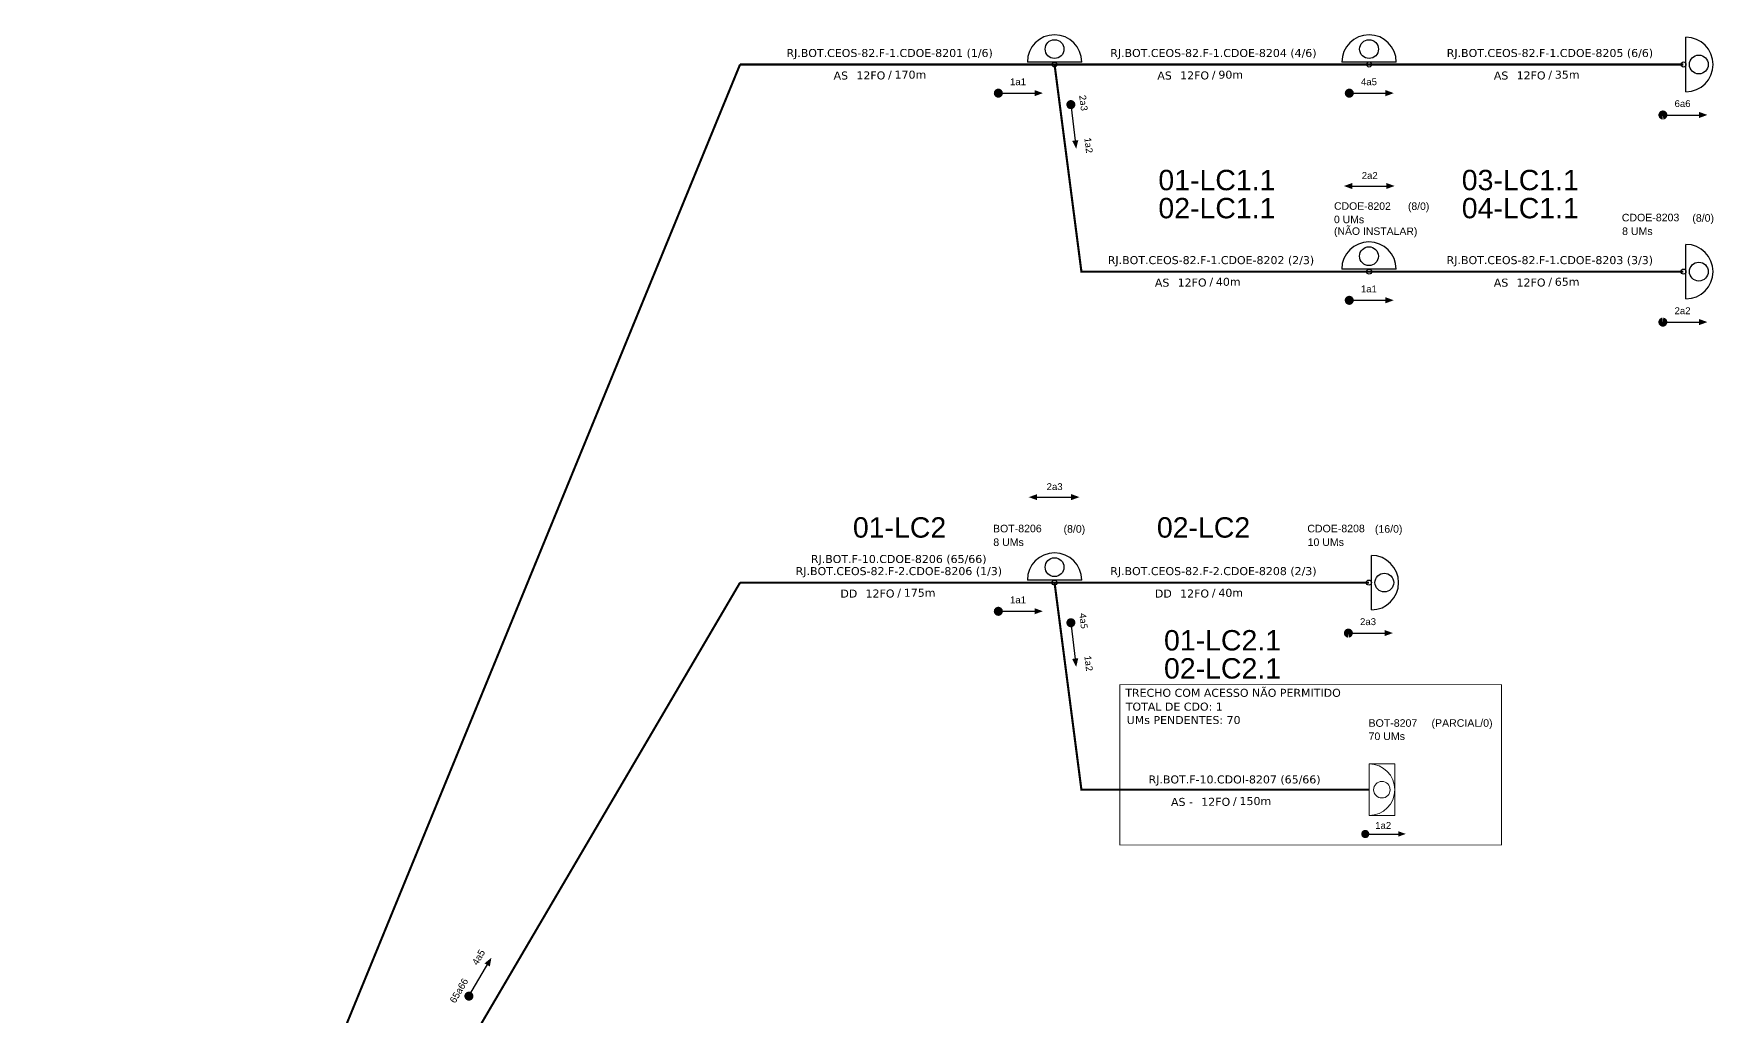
# Model space of a CAD drawing. Header units: millimetres. Extents: x -306105675 to -306105231, y 404252282 to 404253351.
# Drawn here: x -306105653.3 to -306105249.2, y 404252894.1 to 404253130.5 of the extents above; entities that cross this region are included whole.
import ezdxf
from ezdxf.enums import TextEntityAlignment as Align

# ---------------------------------------------------------------- set-up
doc = ezdxf.new("R2010")
doc.units = ezdxf.units.MM
doc.linetypes.add('ARILSUPP', pattern=[2.98, 1.42, -0.71, 0.14, -0.71])
for name, color, linetype, lineweight in [("20.0-LEGENDA DOS CDO'S", 1, 'Continuous', 0), ('20.1-CDO_INTERIOR', 1, 'Continuous', 0), ('20.2-CDO_POSTE', 1, 'Continuous', 5), ('40.1-ETIQUETAS', 1, 'Continuous', 20)]:
    doc.layers.add(name, color=color, linetype=linetype, lineweight=lineweight)
for name, color, linetype in [('CAP a instalar', 1, 'Continuous'), ('label_cabos', 7, 'Continuous'), ('LC1', 3, 'Continuous'), ('SETA', 7, 'Continuous'), ('UNIFILAR', 7, 'Continuous')]:
    doc.layers.add(name, color=color, linetype=linetype)
doc.styles.add('ARIAL', font='arial.ttf')
doc.styles.add('siredit', font='verdana.ttf')
doc.linetypes.add('FENCELINE1', pattern='A,0.25,-0.1,[133,ltypeshp.shx,S=0.1,R=0,X=-0.1,Y=0],-0.1,1', length=1.45)

# ---------------------------------------------------------------- blocks, each defined once
blk = doc.blocks.new('ETIQUETA_RS5F')
at = {"layer": '40.1-ETIQUETAS', "color": 0, "style": 'siredit'}
blk.add_text('/', height=1.5, dxfattribs=at).set_placement((1.58, -1.95), align=Align.MIDDLE_RIGHT)
for tag, p in [('ETIQUETA_R_PRIMARIA', (1.21, 4.1)), ('ETIQUETA_R_SECUNDARIA', (1.21, 2.1)), ('F_ATIVAS/F_MORTAS', (1.14, -4.24))]:
    blk.add_attdef(tag, text='', height=1.5, dxfattribs=at).set_placement(p, align=Align.MIDDLE_CENTER)
for tag, p in [('TIPO_CABO', (-6.58, -2.12)), ('CAP_CABO', (0.4, -2.09))]:
    blk.add_attdef(tag, text='', height=1.5, dxfattribs=at).set_placement(p, align=Align.MIDDLE_RIGHT)
blk.add_attdef('METROS', text='', height=1.5, dxfattribs=at).set_placement((2.14, -1.95), align=Align.MIDDLE_LEFT)
for tag, p in [('FUSÃO_1', (0.85, -8.39)), ('FUSÃO_2', (0.85, -10.6)), ('FUSÃO_3', (0.85, -12.93)), ('FUSÃO_4', (0.85, -15.14)), ('FUSÃO_5', (0.85, -17.16))]:
    blk.add_attdef(tag, text='', height=1.5, dxfattribs=at).set_placement(p, align=Align.CENTER)
blk = doc.blocks.new('CDOI_INT')
at = {"layer": '20.1-CDO_INTERIOR', "color": 0, "lineweight": 18}
blk.add_lwpolyline([(4.25, -4.25), (4.25, 4.25), (0, 4.25), (0, -4.25)], close=True, dxfattribs=at)
blk.add_circle((2.12, 0), 1.36, dxfattribs=at)
blk.add_arc((0, 0), 4.25, 270, 90, dxfattribs=at)
at = {"layer": "20.0-LEGENDA DOS CDO'S", "color": 0, "style": 'ARIAL'}
for tag, p in [('CDO_N', (-0.08, 10.38)), ('SPLITER_1', (21.18, 10.38)), ('SURVEY', (-0.08, 8.2)), ('SPLITER_2', (21.19, 8.68)), ('SAP', (-0.08, 6.23)), ('1:XX', (5.94, -2.22)), ('UMS', (5.94, -4.24))]:
    blk.add_attdef(tag, p, '', height=1.36, dxfattribs=at)
blk.add_attdef('FIBRAS_UTILIZADAS', text='', height=1.36, dxfattribs=at).set_placement((15.34, 10.38), align=Align.CENTER)
blk = doc.blocks.new('CDOE POSTE_')
at = {"color": 1}
blk.add_line((12.92, -5.49), (-2.38, -5.49), dxfattribs=at)
for centre, radius in [((5.27, -1.86), 2.64), ((5.27, -6.2), 0.708)]:
    blk.add_circle(centre, radius, dxfattribs=at)
blk.add_arc((5.27, -5.49), 7.65, 0, 180, dxfattribs=at)
blk = doc.blocks.new('CDOE-TEXTO PADRÃO')
at = {"layer": "20.0-LEGENDA DOS CDO'S", "color": 0, "style": 'ARIAL'}
for tag, p in [('CDO_N', (0.49, 7.39)), ('CORDOALHA', (0.5, 4.33)), ('SAP', (0.51, 1.67)), ('SPLITER_1', (0.59, -0.91)), ('SPLITER_2', (0.6, -3.55)), ('(XX-XX_F)S', (0.54, -8.29)), ('(XX-XX_L)S', (0.55, -10.83)), ('UMS', (0.55, -13.15))]:
    blk.add_attdef(tag, p, '', height=1.7, rotation=0.118, dxfattribs=at)
blk.add_attdef('FIBRAS_UTILIZADAS', text='', height=1.7, rotation=0.118, dxfattribs=at).set_placement((19.77, 7.43), align=Align.CENTER)
blk = doc.blocks.new('SAN')
at = {"layer": 'SETA'}
blk.add_lwpolyline([(-2.58, 0), (6.02, 0)], dxfattribs=at)
for points in [[(-2.1, -0.66), (-3.93, 0), (-2.1, 0.67)], [(5.33, 0.68), (7.16, 0.01), (5.33, -0.65)]]:
    blk.add_solid(points, dxfattribs=at)
blk = doc.blocks.new('CDOE_CT_POSTE')
at = {"layer": "20.0-LEGENDA DOS CDO'S", "color": 0, "style": 'ARIAL'}
for tag, p in [('CDO_N', (0.12, 5.25)), ('CORDOALHA', (0.12, 4.02)), ('SAP', (0.12, 2.96)), ('1:XX', (0.14, 1.23)), ('UMS', (0.14, 0.22))]:
    blk.add_attdef(tag, p, '', height=0.68, rotation=0.118, dxfattribs=at)
blk.add_attdef('FIBRAS_UTILIZADAS', text='', height=0.68, rotation=0.118, dxfattribs=at).set_placement((7.83, 5.26), align=Align.CENTER)
blk = doc.blocks.new('A$C345E3DD5')
at = {"color": 8}
blk.add_line((0.04, 4.18), (-13.05, 4.18), dxfattribs=at)
for centre, major_axis, start_param, end_param in [((-6.51, 4.18), (-4.63, 4.63), 3.926991, 7.068583), ((-6.51, 7.29), (1.6, 1.6), 5.497787, 11.780972), ((-6.5, 3.58), (-0.428, 0.428), 3.926991, 10.210176)]:
    blk.add_ellipse(centre, major_axis=major_axis, ratio=1, start_param=start_param, end_param=end_param, dxfattribs=at)

msp = doc.modelspace()

# ---------------------------------------------------------------- linework, layer by layer
for points, const_width in [([(-306105421.77, 404253116.16, 1), (-306105420.67, 404253116.16, 1)], 1.1), ([(-306105337.36, 404253116.16, 1), (-306105336.26, 404253116.16, 1)], 1.1), ([(-306105403.84, 404253113.96, 1), (-306105403.71, 404253112.87, 1)], 1.1), ([(-306105261.44, 404253111.46, 1), (-306105261.32, 404253110.37, 1)], 1.1), ([(-306105337.37, 404253066.34, 1), (-306105336.27, 404253066.34, 1)], 1.1), ([(-306105261.44, 404253061.64, 1), (-306105261.32, 404253060.55, 1)], 1.1), ([(-306105421.77, 404252991.54, 1), (-306105420.67, 404252991.54, 1)], 1.1), ([(-306105403.84, 404252989.34, 1), (-306105403.71, 404252988.25, 1)], 1.1), ([(-306105403.84, 404252989.34, 1), (-306105403.71, 404252988.25, 1)], 1.1), ([(-306105337.09, 404252986.84, 1), (-306105336.97, 404252985.75, 1)], 1.1), ([(-306105333.46, 404252937.97, 1), (-306105332.46, 404252937.97, 1)], 1), ([(-306105333.46, 404252937.97, 1), (-306105332.46, 404252937.97, 1)], 1), ([(-306105548.84, 404252898.5, 1), (-306105548.28, 404252899.45, 1)], 1.1)]:
    msp.add_lwpolyline(points, format="xyb", close=True, dxfattribs=dict(const_width=const_width))
at = {"color": 3, "const_width": 0.2}
msp.add_lwpolyline([(-306105300.2, 404252935.32), (-306105392.01, 404252935.32), (-306105392.01, 404252973.91), (-306105300.2, 404252973.91)], close=True, dxfattribs=at)
at = {"layer": 'CAP a instalar', "linetype": 'FENCELINE1', "ltscale": 7, "const_width": 0.513}
for points in [[(-306105483.35, 404253123.06), (-306105653.02, 404252709.28)], [(-306105407.7, 404253123.06), (-306105483.35, 404253123.06)], [(-306105332.06, 404253073.24), (-306105401.24, 404253073.24), (-306105407.7, 404253123.06)], [(-306105332.05, 404253123.06), (-306105407.7, 404253123.06)], [(-306105256.43, 404253123.06), (-306105332.05, 404253123.06)], [(-306105256.45, 404253073.24), (-306105332.06, 404253073.24)], [(-306105332.06, 404252948.62), (-306105401.24, 404252948.62), (-306105407.7, 404252998.44)]]:
    msp.add_lwpolyline(points, dxfattribs=at)
at = {"layer": 'CAP a instalar', "ltscale": 7, "const_width": 0.513}
for points in [[(-306105483.35, 404252998.44), (-306105653.02, 404252709.28)], [(-306105407.7, 404252998.44), (-306105483.35, 404252998.44)], [(-306105332.05, 404252998.44), (-306105407.7, 404252998.44)]]:
    msp.add_lwpolyline(points, dxfattribs=at)
at = {"layer": 'SETA'}
for points in [[(-306105421.22, 404253116.16), (-306105411.77, 404253116.16)], [(-306105336.81, 404253116.16), (-306105327.35, 404253116.16)], [(-306105403.77, 404253113.42), (-306105402.65, 404253104.03)], [(-306105261.38, 404253110.91), (-306105251.93, 404253110.91)], [(-306105336.82, 404253066.34), (-306105327.36, 404253066.34)], [(-306105261.38, 404253061.09), (-306105251.93, 404253061.09)], [(-306105421.22, 404252991.54), (-306105411.77, 404252991.54)], [(-306105403.77, 404252988.8), (-306105402.65, 404252979.41)], [(-306105403.77, 404252988.8), (-306105402.65, 404252979.41)], [(-306105337.03, 404252986.29), (-306105327.58, 404252986.29)], [(-306105332.96, 404252937.97), (-306105324.36, 404252937.97)], [(-306105332.96, 404252937.97), (-306105324.36, 404252937.97)], [(-306105548.56, 404252898.98), (-306105543.77, 404252907.13)]]:
    msp.add_lwpolyline(points, dxfattribs=at)
for points in [[(-306105412.52, 404253116.91), (-306105410.51, 404253116.18), (-306105412.52, 404253115.44)], [(-306105328.11, 404253116.91), (-306105326.09, 404253116.18), (-306105328.11, 404253115.44)], [(-306105252.68, 404253111.66), (-306105250.67, 404253110.93), (-306105252.68, 404253110.19)], [(-306105402, 404253104.87), (-306105402.49, 404253102.78), (-306105403.46, 404253104.69)], [(-306105328.12, 404253067.09), (-306105326.11, 404253066.36), (-306105328.12, 404253065.62)], [(-306105252.68, 404253061.84), (-306105250.67, 404253061.11), (-306105252.68, 404253060.37)], [(-306105412.52, 404252992.29), (-306105410.51, 404252991.56), (-306105412.52, 404252990.82)], [(-306105328.33, 404252987.04), (-306105326.32, 404252986.31), (-306105328.33, 404252985.57)], [(-306105402, 404252980.25), (-306105402.49, 404252978.16), (-306105403.46, 404252980.08)], [(-306105402, 404252980.25), (-306105402.49, 404252978.16), (-306105403.46, 404252980.08)], [(-306105325.05, 404252938.65), (-306105323.22, 404252937.99), (-306105325.05, 404252937.32)], [(-306105325.05, 404252938.65), (-306105323.22, 404252937.99), (-306105325.05, 404252937.32)], [(-306105544.8, 404252906.86), (-306105543.15, 404252908.22), (-306105543.54, 404252906.11)]]:
    msp.add_solid(points, dxfattribs=at)

# ---------------------------------------------------------------- block references
for p in [(-306105325.54, 404253119.48), (-306105325.56, 404253069.66)]:
    msp.add_blockref('A$C345E3DD5', p)
at = {"layer": '20.1-CDO_INTERIOR', "ltscale": 11}
ref = msp.add_blockref('CDOI_INT', (-306105332.06, 404252948.62), dxfattribs=dict(at, xscale=1.458499505982035, yscale=1.458499505982035, zscale=1.458499505982035))
ref.add_attrib('CDO_N', 'BOT-8207', (-306105332.18, 404252963.76), dxfattribs={"layer": "20.0-LEGENDA DOS CDO'S", "color": 0, "height": 1.82, "style": 'ARIAL'})
ref.add_attrib('FIBRAS_UTILIZADAS', '(PARCIAL/0)', dxfattribs={"layer": "20.0-LEGENDA DOS CDO'S", "color": 0, "height": 1.82, "style": 'ARIAL'}).set_placement((-306105309.69, 404252963.76), align=Align.CENTER)
ref.add_attrib('SURVEY', '70 UMs', (-306105332.17, 404252960.58), dxfattribs={"layer": "20.0-LEGENDA DOS CDO'S", "color": 0, "height": 1.82, "style": 'ARIAL'})
at = {"layer": '20.2-CDO_POSTE', "color": 8}
ref = msp.add_blockref('CDOE_CT_POSTE', (-306105340.86, 404253074.28), dxfattribs=dict(at, xscale=2.640000019016442, yscale=2.639999999999999, zscale=2.639999999999999, rotation=359.7381893931093))
ref.add_attrib('CDO_N', 'CDOE-8202', (-306105340.48, 404253088.13), dxfattribs={"layer": "20.0-LEGENDA DOS CDO'S", "color": 0, "height": 1.795, "rotation": 359.8562, "style": 'ARIAL', "width": 1})
ref.add_attrib('CORDOALHA', '0 UMs', (-306105340.49, 404253084.9), dxfattribs={"layer": "20.0-LEGENDA DOS CDO'S", "color": 0, "height": 1.795, "rotation": 359.8562, "style": 'ARIAL', "width": 1})
ref.add_attrib('SAP', '(NÃO INSTALAR)', (-306105340.49, 404253082.1), dxfattribs={"layer": "20.0-LEGENDA DOS CDO'S", "color": 0, "height": 1.7951, "rotation": 359.8562, "style": 'ARIAL', "width": 1})
ref.add_attrib('FIBRAS_UTILIZADAS', '(8/0)', dxfattribs={"layer": "20.0-LEGENDA DOS CDO'S", "color": 0, "height": 1.795, "rotation": 359.8562, "style": 'ARIAL', "width": 1}).set_placement((-306105320.13, 404253088.08), align=Align.CENTER)
at = {"layer": '20.2-CDO_POSTE'}
ref = msp.add_blockref('CDOE-TEXTO PADRÃO', (-306105263.45, 404253073.15), dxfattribs=dict(at, xscale=1.069200003147125, yscale=1.069200003147125, zscale=1.069200003147125))
ref.add_attrib('CDO_N', 'CDOE-8203', (-306105271.25, 404253085.33), dxfattribs={"layer": "20.0-LEGENDA DOS CDO'S", "color": 0, "height": 1.817, "rotation": 0.118, "style": 'ARIAL'})
ref.add_attrib('CORDOALHA', '8 UMs', (-306105271.18, 404253082.05), dxfattribs={"layer": "20.0-LEGENDA DOS CDO'S", "color": 0, "height": 1.817, "rotation": 0.118, "style": 'ARIAL'})
ref.add_attrib('FIBRAS_UTILIZADAS', '       (8/0)', dxfattribs={"layer": "20.0-LEGENDA DOS CDO'S", "color": 0, "height": 1.8175, "rotation": 0.118, "style": 'ARIAL'}).set_placement((-306105254.15, 404253085.24), align=Align.CENTER)
ref = msp.add_blockref('CDOE-TEXTO PADRÃO', (-306105414.7, 404252998.35), dxfattribs=dict(at, xscale=1.069200003147125, yscale=1.069200003147125, zscale=1.069200003147125))
ref.add_attrib('CDO_N', 'BOT-8206', (-306105422.5, 404253010.53), dxfattribs={"layer": "20.0-LEGENDA DOS CDO'S", "color": 0, "height": 1.817, "rotation": 0.118, "style": 'ARIAL'})
ref.add_attrib('CORDOALHA', '8 UMs', (-306105422.43, 404253007.25), dxfattribs={"layer": "20.0-LEGENDA DOS CDO'S", "color": 0, "height": 1.817, "rotation": 0.118, "style": 'ARIAL'})
ref.add_attrib('FIBRAS_UTILIZADAS', '       (8/0)', dxfattribs={"layer": "20.0-LEGENDA DOS CDO'S", "color": 0, "height": 1.8175, "rotation": 0.118, "style": 'ARIAL'}).set_placement((-306105405.4, 404253010.44), align=Align.CENTER)
ref = msp.add_blockref('CDOE-TEXTO PADRÃO', (-306105339.1, 404252998.35), dxfattribs=dict(at, xscale=1.069200003147125, yscale=1.069200003147125, zscale=1.069200003147125))
ref.add_attrib('CDO_N', 'CDOE-8208', (-306105346.9, 404253010.53), dxfattribs={"layer": "20.0-LEGENDA DOS CDO'S", "color": 0, "height": 1.817, "rotation": 0.118, "style": 'ARIAL'})
ref.add_attrib('CORDOALHA', '10 UMs', (-306105346.83, 404253007.25), dxfattribs={"layer": "20.0-LEGENDA DOS CDO'S", "color": 0, "height": 1.817, "rotation": 0.118, "style": 'ARIAL'})
ref.add_attrib('FIBRAS_UTILIZADAS', '       (16/0)', dxfattribs={"layer": "20.0-LEGENDA DOS CDO'S", "color": 0, "height": 1.8175, "rotation": 0.118, "style": 'ARIAL'}).set_placement((-306105329.8, 404253010.44), align=Align.CENTER)
at = {"layer": '40.1-ETIQUETAS'}
ref = msp.add_blockref('ETIQUETA_RS5F', (-306105448.88, 404253123.13), dxfattribs=dict(at, xscale=1.283039983498747, yscale=1.283039983498747, zscale=1.283039983498747))
ref.add_attrib('ETIQUETA_R_SECUNDARIA', 'RJ.BOT.CEOS-82.F-1.CDOE-8201 (1/6)', dxfattribs={"color": 0, "height": 1.9246, "style": 'siredit'}).set_placement((-306105447.37, 404253125.83), align=Align.MIDDLE_CENTER)
ref.add_attrib('TIPO_CABO', 'AS', dxfattribs={"color": 0, "height": 1.925, "style": 'siredit'}).set_placement((-306105457.37, 404253120.41), align=Align.MIDDLE_RIGHT)
ref.add_attrib('CAP_CABO', '12FO', dxfattribs={"color": 0, "height": 1.925, "style": 'siredit'}).set_placement((-306105448.41, 404253120.44), align=Align.MIDDLE_RIGHT)
ref.add_attrib('METROS', '170m', dxfattribs={"color": 0, "height": 1.925, "style": 'siredit'}).set_placement((-306105446.18, 404253120.62), align=Align.MIDDLE_LEFT)
ref = msp.add_blockref('ETIQUETA_RS5F', (-306105371.01, 404253123.13), dxfattribs=dict(at, xscale=1.283039983498747, yscale=1.283039983498747, zscale=1.283039983498747))
ref.add_attrib('ETIQUETA_R_SECUNDARIA', 'RJ.BOT.CEOS-82.F-1.CDOE-8204 (4/6)', dxfattribs={"color": 0, "height": 1.9246, "style": 'siredit'}).set_placement((-306105369.5, 404253125.83), align=Align.MIDDLE_CENTER)
ref.add_attrib('TIPO_CABO', 'AS', dxfattribs={"color": 0, "height": 1.925, "style": 'siredit'}).set_placement((-306105379.5, 404253120.41), align=Align.MIDDLE_RIGHT)
ref.add_attrib('CAP_CABO', '12FO', dxfattribs={"color": 0, "height": 1.925, "style": 'siredit'}).set_placement((-306105370.54, 404253120.44), align=Align.MIDDLE_RIGHT)
ref.add_attrib('METROS', '90m', dxfattribs={"color": 0, "height": 1.925, "style": 'siredit'}).set_placement((-306105368.3, 404253120.62), align=Align.MIDDLE_LEFT)
ref = msp.add_blockref('ETIQUETA_RS5F', (-306105290.07, 404253123.13), dxfattribs=dict(at, xscale=1.283039983498747, yscale=1.283039983498747, zscale=1.283039983498747))
ref.add_attrib('ETIQUETA_R_SECUNDARIA', 'RJ.BOT.CEOS-82.F-1.CDOE-8205 (6/6)', dxfattribs={"color": 0, "height": 1.9246, "style": 'siredit'}).set_placement((-306105288.55, 404253125.83), align=Align.MIDDLE_CENTER)
ref.add_attrib('TIPO_CABO', 'AS', dxfattribs={"color": 0, "height": 1.925, "style": 'siredit'}).set_placement((-306105298.56, 404253120.41), align=Align.MIDDLE_RIGHT)
ref.add_attrib('CAP_CABO', '12FO', dxfattribs={"color": 0, "height": 1.925, "style": 'siredit'}).set_placement((-306105289.6, 404253120.44), align=Align.MIDDLE_RIGHT)
ref.add_attrib('METROS', '35m', dxfattribs={"color": 0, "height": 1.925, "style": 'siredit'}).set_placement((-306105287.36, 404253120.62), align=Align.MIDDLE_LEFT)
ref = msp.add_blockref('ETIQUETA_RS5F', (-306105371.6, 404253073.31), dxfattribs=dict(at, xscale=1.283039983498747, yscale=1.283039983498747, zscale=1.283039983498747))
ref.add_attrib('ETIQUETA_R_SECUNDARIA', 'RJ.BOT.CEOS-82.F-1.CDOE-8202 (2/3)', dxfattribs={"color": 0, "height": 1.9246, "style": 'siredit'}).set_placement((-306105370.08, 404253076.01), align=Align.MIDDLE_CENTER)
ref.add_attrib('TIPO_CABO', 'AS', dxfattribs={"color": 0, "height": 1.925, "style": 'siredit'}).set_placement((-306105380.09, 404253070.59), align=Align.MIDDLE_RIGHT)
ref.add_attrib('CAP_CABO', '12FO', dxfattribs={"color": 0, "height": 1.925, "style": 'siredit'}).set_placement((-306105371.13, 404253070.62), align=Align.MIDDLE_RIGHT)
ref.add_attrib('METROS', '40m', dxfattribs={"color": 0, "height": 1.925, "style": 'siredit'}).set_placement((-306105368.89, 404253070.8), align=Align.MIDDLE_LEFT)
ref = msp.add_blockref('ETIQUETA_RS5F', (-306105290.08, 404253073.31), dxfattribs=dict(at, xscale=1.283039983498747, yscale=1.283039983498747, zscale=1.283039983498747))
ref.add_attrib('ETIQUETA_R_SECUNDARIA', 'RJ.BOT.CEOS-82.F-1.CDOE-8203 (3/3)', dxfattribs={"color": 0, "height": 1.9246, "style": 'siredit'}).set_placement((-306105288.57, 404253076.01), align=Align.MIDDLE_CENTER)
ref.add_attrib('TIPO_CABO', 'AS', dxfattribs={"color": 0, "height": 1.925, "style": 'siredit'}).set_placement((-306105298.57, 404253070.59), align=Align.MIDDLE_RIGHT)
ref.add_attrib('CAP_CABO', '12FO', dxfattribs={"color": 0, "height": 1.925, "style": 'siredit'}).set_placement((-306105289.61, 404253070.62), align=Align.MIDDLE_RIGHT)
ref.add_attrib('METROS', '65m', dxfattribs={"color": 0, "height": 1.925, "style": 'siredit'}).set_placement((-306105287.38, 404253070.8), align=Align.MIDDLE_LEFT)
ref = msp.add_blockref('ETIQUETA_RS5F', (-306105446.67, 404252998.51), dxfattribs=dict(at, xscale=1.283039983498747, yscale=1.283039983498747, zscale=1.283039983498747))
ref.add_attrib('ETIQUETA_R_PRIMARIA', 'RJ.BOT.F-10.CDOE-8206 (65/66)', dxfattribs={"color": 0, "height": 1.9246, "style": 'siredit'}).set_placement((-306105445.19, 404253004.12), align=Align.MIDDLE_CENTER)
ref.add_attrib('ETIQUETA_R_SECUNDARIA', 'RJ.BOT.CEOS-82.F-2.CDOE-8206 (1/3)', dxfattribs={"color": 0, "height": 1.9246, "style": 'siredit'}).set_placement((-306105445.15, 404253001.21), align=Align.MIDDLE_CENTER)
ref.add_attrib('TIPO_CABO', 'DD', dxfattribs={"color": 0, "height": 1.925, "style": 'siredit'}).set_placement((-306105455.15, 404252995.8), align=Align.MIDDLE_RIGHT)
ref.add_attrib('CAP_CABO', '12FO', dxfattribs={"color": 0, "height": 1.925, "style": 'siredit'}).set_placement((-306105446.2, 404252995.82), align=Align.MIDDLE_RIGHT)
ref.add_attrib('METROS', '175m', dxfattribs={"color": 0, "height": 1.925, "style": 'siredit'}).set_placement((-306105443.96, 404252996), align=Align.MIDDLE_LEFT)
ref = msp.add_blockref('ETIQUETA_RS5F', (-306105371.01, 404252998.51), dxfattribs=dict(at, xscale=1.283039983498747, yscale=1.283039983498747, zscale=1.283039983498747))
ref.add_attrib('ETIQUETA_R_SECUNDARIA', 'RJ.BOT.CEOS-82.F-2.CDOE-8208 (2/3)', dxfattribs={"color": 0, "height": 1.9246, "style": 'siredit'}).set_placement((-306105369.5, 404253001.21), align=Align.MIDDLE_CENTER)
ref.add_attrib('TIPO_CABO', 'DD', dxfattribs={"color": 0, "height": 1.925, "style": 'siredit'}).set_placement((-306105379.5, 404252995.8), align=Align.MIDDLE_RIGHT)
ref.add_attrib('CAP_CABO', '12FO', dxfattribs={"color": 0, "height": 1.925, "style": 'siredit'}).set_placement((-306105370.54, 404252995.82), align=Align.MIDDLE_RIGHT)
ref.add_attrib('METROS', '40m', dxfattribs={"color": 0, "height": 1.925, "style": 'siredit'}).set_placement((-306105368.3, 404252996), align=Align.MIDDLE_LEFT)
ref = msp.add_blockref('ETIQUETA_RS5F', (-306105365.92, 404252948.4), dxfattribs=dict(at, xscale=1.283039983498747, yscale=1.283039983498747, zscale=1.283039983498747))
ref.add_attrib('ETIQUETA_R_SECUNDARIA', 'RJ.BOT.F-10.CDOI-8207 (65/66)', dxfattribs={"color": 0, "height": 1.9246, "style": 'siredit'}).set_placement((-306105364.4, 404252951.1), align=Align.MIDDLE_CENTER)
ref.add_attrib('TIPO_CABO', 'AS -', dxfattribs={"color": 0, "height": 1.925, "style": 'siredit'}).set_placement((-306105374.41, 404252945.69), align=Align.MIDDLE_RIGHT)
ref.add_attrib('CAP_CABO', '12FO', dxfattribs={"color": 0, "height": 1.925, "style": 'siredit'}).set_placement((-306105365.45, 404252945.72), align=Align.MIDDLE_RIGHT)
ref.add_attrib('METROS', '150m', dxfattribs={"color": 0, "height": 1.925, "style": 'siredit'}).set_placement((-306105363.21, 404252945.9), align=Align.MIDDLE_LEFT)
at = {"layer": 'label_cabos', "xscale": 0.8553599894046784, "yscale": 0.8553599894046784, "zscale": 0.85536}
for p in [(-306105412.21, 404253128.36), (-306105412.21, 404253003.74)]:
    msp.add_blockref('CDOE POSTE_', p, dxfattribs=at)
at = {"layer": 'label_cabos', "xscale": 0.8553599894046783, "yscale": 0.8553599894046783, "zscale": 0.8553599999999999, "rotation": 270}
for p in [(-306105251.14, 404253127.57), (-306105251.14, 404253077.75), (-306105326.79, 404253002.95)]:
    msp.add_blockref('CDOE POSTE_', p, dxfattribs=at)
at = {"layer": 'UNIFILAR', "color": 5, "lineweight": -3, "xscale": 1.1, "yscale": 1.1, "zscale": 1.1}
for p in [(-306105333.78, 404253093.83), (-306105409.58, 404253018.99)]:
    msp.add_blockref('SAN', p, dxfattribs=at)

# ---------------------------------------------------------------- texts
at = {"style": 'ARIAL'}
for s, p in [('1a1', (-306105416.49, 404253118.08)), ('4a5', (-306105332.08, 404253118.08)), ('6a6', (-306105256.65, 404253112.83)), ('2a2', (-306105331.89, 404253095.54)), ('1a1', (-306105332.09, 404253068.26)), ('2a2', (-306105256.65, 404253063.01)), ('2a3', (-306105407.69, 404253020.7)), ('1a1', (-306105416.49, 404252993.46)), ('2a3', (-306105332.3, 404252988.22)), ('1a2', (-306105328.66, 404252939.2))]:
    msp.add_text(s, height=1.65, dxfattribs=at).set_placement(p, align=Align.CENTER)
at = {"color": 3, "style": 'siredit'}
for s, p in [('TRECHO COM ACESSO NÃO PERMITIDO', (-306105390.69, 404252970.97)), ('TOTAL DE CDO: 1', (-306105390.57, 404252967.65)), ('UMs PENDENTES: 70', (-306105390.34, 404252964.43))]:
    msp.add_text(s, height=1.9246, dxfattribs=at).set_placement(p)
at = {"style": 'ARIAL'}
for s, p in [('4a5', (-306105545.55, 404252907.91)), ('65a66', (-306105550.26, 404252899.88))]:
    msp.add_text(s, height=1.65, rotation=59.5967, dxfattribs=at).set_placement(p, align=Align.CENTER)
at = {"char_height": 1.65, "width": 27.8947, "attachment_point": 5, "rotation": 276.7812}
for s, insert in [('{\\fCalibri|b0|i0|c0|p34;\\C7;2a3}', (-306105400.75, 404253113.84)), ('{\\fCalibri|b0|i0|c0|p34;\\C7;1a2}', (-306105399.51, 404253103.67)), ('{\\fCalibri|b0|i0|c0|p34;\\C7;4a5}', (-306105400.75, 404252989.22)), ('{\\fCalibri|b0|i0|c0|p34;\\C7;1a2}', (-306105399.51, 404252979.06))]:
    msp.add_mtext(s, dxfattribs=dict(at, insert=insert))
at = {"layer": 'LC1', "linetype": 'ARILSUPP', "style": 'ARIAL'}
for s, p in [('01-LC1.1', (-306105368.65, 404253095.27)), ('03-LC1.1', (-306105295.67, 404253095.27)), ('02-LC1.1', (-306105368.65, 404253088.52)), ('04-LC1.1', (-306105295.67, 404253088.52)), ('01-LC2', (-306105444.98, 404253011.71)), ('02-LC2', (-306105371.86, 404253011.71)), ('01-LC2.1', (-306105367.3, 404252984.57)), ('02-LC2.1', (-306105367.3, 404252977.81))]:
    msp.add_text(s, height=4.9, dxfattribs=at).set_placement(p, align=Align.MIDDLE_CENTER)

doc.saveas('drawing.dxf')
